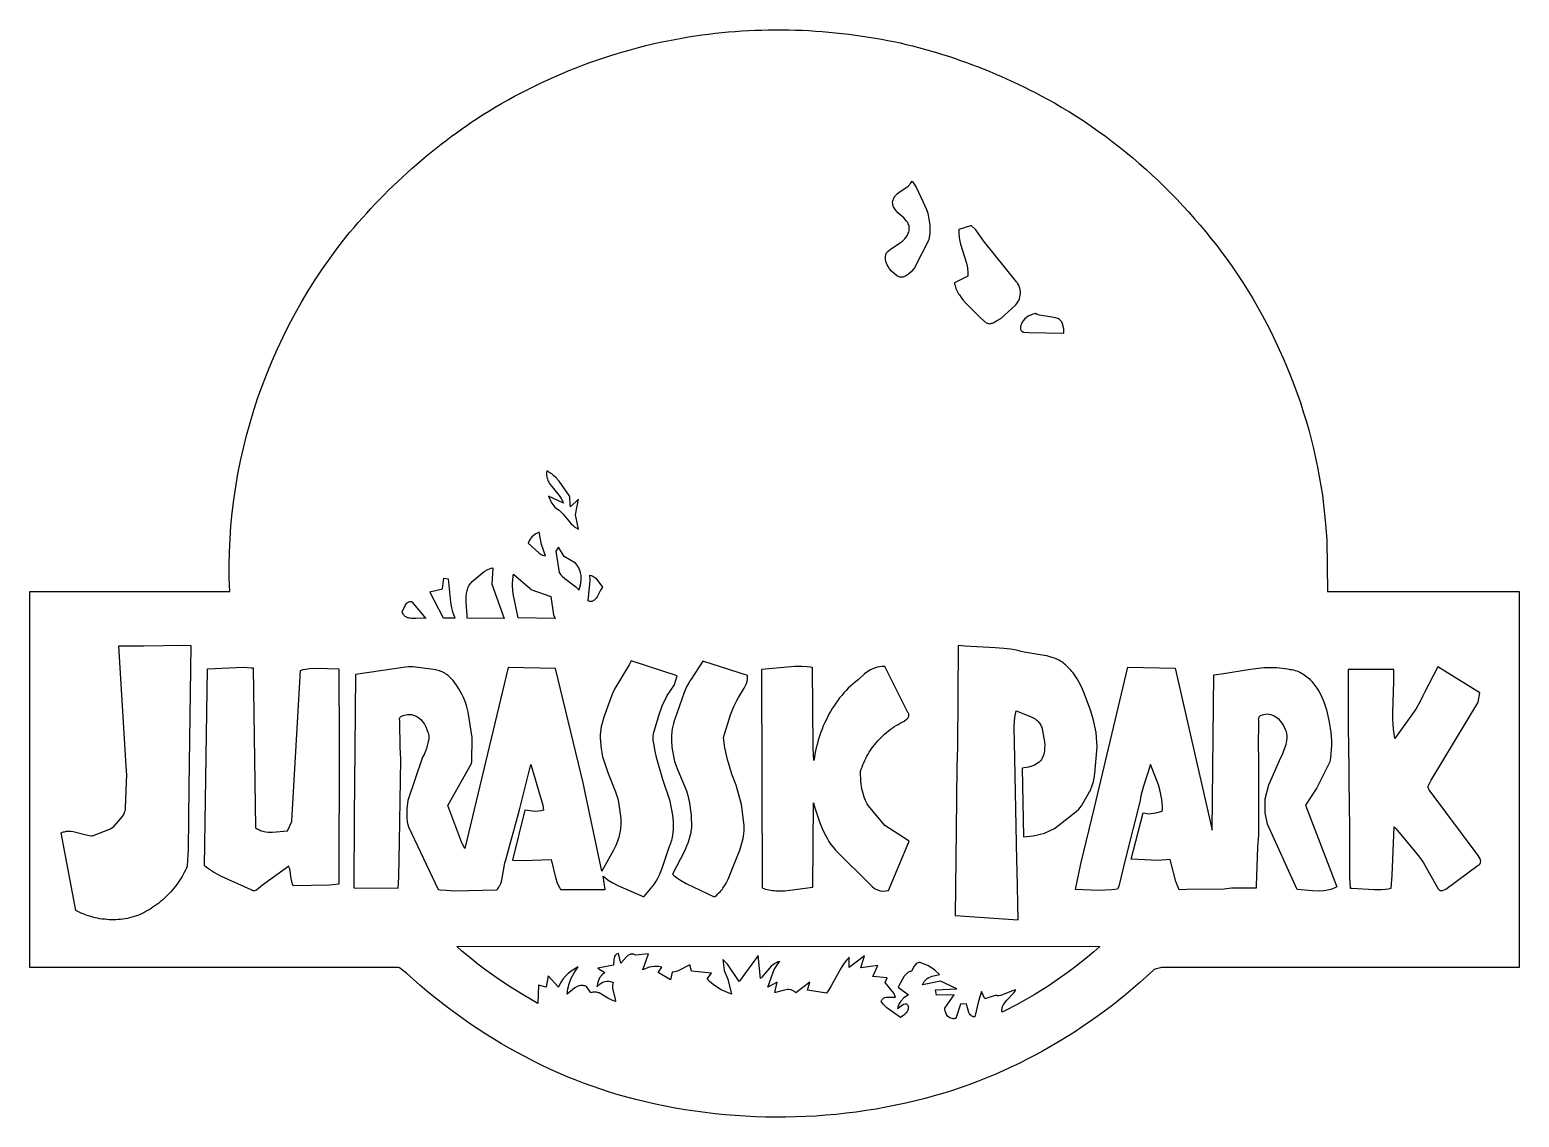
# Model space of a CAD drawing. Extents: x 10559 to 10859, y 6774 to 6993.
import ezdxf

# ---------------------------------------------------------------- set-up
doc = ezdxf.new("R2010")
doc.units = 0

msp = doc.modelspace()

# ---------------------------------------------------------------- linework, layer by layer
at = {"layer": '1'}
for points in [[(10858.66, 6879.97), (10858.66, 6804.2), (10786.61, 6804.21), (10785.1, 6803.79), (10784.97, 6803.65), (10783.62, 6802.4), (10782.25, 6801.18), (10780.86, 6799.98), (10779.46, 6798.8), (10778.03, 6797.65), (10776.59, 6796.52), (10775.12, 6795.41), (10773.64, 6794.33), (10772.14, 6793.27), (10770.62, 6792.23), (10769.09, 6791.22), (10767.54, 6790.24), (10765.98, 6789.28), (10764.39, 6788.35), (10762.8, 6787.45), (10761.19, 6786.57), (10759.56, 6785.72), (10757.92, 6784.9), (10756.27, 6784.11), (10754.6, 6783.35), (10752.92, 6782.61), (10751.22, 6781.91), (10749.52, 6781.24), (10747.8, 6780.59), (10746.07, 6779.98), (10744.33, 6779.4), (10742.58, 6778.85), (10740.81, 6778.34), (10739.04, 6777.85), (10737.07, 6777.35), (10735.09, 6776.89), (10733.11, 6776.46), (10731.11, 6776.07), (10729.11, 6775.71), (10727.11, 6775.39), (10725.09, 6775.1), (10723.08, 6774.85), (10721.06, 6774.63), (10719.03, 6774.45), (10717, 6774.3), (10714.97, 6774.18), (10712.94, 6774.11), (10710.91, 6774.06), (10708.88, 6774.06), (10706.84, 6774.08), (10704.81, 6774.14), (10702.78, 6774.24), (10700.75, 6774.37), (10698.73, 6774.54), (10696.71, 6774.74), (10694.69, 6774.98), (10692.67, 6775.25), (10690.66, 6775.56), (10688.66, 6775.9), (10686.66, 6776.28), (10684.67, 6776.69), (10682.69, 6777.14), (10680.72, 6777.62), (10678.94, 6778.09), (10677.17, 6778.59), (10675.41, 6779.13), (10673.66, 6779.7), (10671.93, 6780.3), (10670.2, 6780.93), (10668.49, 6781.59), (10666.79, 6782.29), (10665.1, 6783.01), (10663.42, 6783.76), (10661.76, 6784.54), (10660.11, 6785.35), (10658.48, 6786.19), (10656.86, 6787.06), (10655.25, 6787.95), (10653.66, 6788.87), (10652.08, 6789.82), (10650.53, 6790.79), (10648.98, 6791.79), (10647.46, 6792.82), (10645.95, 6793.86), (10644.45, 6794.94), (10642.98, 6796.04), (10641.52, 6797.16), (10640.08, 6798.3), (10638.66, 6799.47), (10637.26, 6800.66), (10635.88, 6801.87), (10634.52, 6803.1), (10633.16, 6804.15), (10632.85, 6804.22), (10632.6, 6804.22), (10632.51, 6804.21), (10558.67, 6804.2), (10558.66, 6879.97), (10598.93, 6879.98), (10598.85, 6882.62), (10598.83, 6885.27), (10598.88, 6887.92), (10599, 6890.56), (10599.19, 6893.2), (10599.44, 6895.83), (10599.76, 6898.46), (10600.15, 6901.07), (10600.6, 6903.68), (10601.11, 6906.27), (10601.69, 6908.86), (10602.33, 6911.42), (10603.04, 6913.97), (10603.8, 6916.51), (10604.63, 6919.02), (10605.52, 6921.51), (10606.47, 6923.98), (10607.48, 6926.43), (10608.54, 6928.85), (10609.67, 6931.24), (10610.85, 6933.61), (10612.1, 6935.95), (10613.4, 6938.25), (10614.75, 6940.52), (10616.16, 6942.76), (10617.63, 6944.96), (10619.15, 6947.13), (10620.72, 6949.25), (10622.35, 6951.34), (10623.16, 6952.33), (10623.99, 6953.31), (10624.82, 6954.28), (10625.66, 6955.24), (10626.52, 6956.19), (10627.38, 6957.13), (10628.26, 6958.06), (10629.14, 6958.99), (10630.04, 6959.9), (10630.94, 6960.8), (10631.86, 6961.69), (10632.78, 6962.58), (10633.71, 6963.45), (10634.66, 6964.31), (10635.61, 6965.17), (10636.57, 6966.01), (10637.54, 6966.84), (10638.52, 6967.66), (10639.51, 6968.47), (10640.51, 6969.27), (10641.52, 6970.06), (10642.53, 6970.84), (10643.55, 6971.6), (10644.59, 6972.36), (10645.63, 6973.1), (10646.67, 6973.83), (10647.73, 6974.55), (10648.79, 6975.26), (10649.87, 6975.96), (10651.14, 6976.74), (10652.42, 6977.52), (10653.71, 6978.27), (10655.01, 6979.01), (10656.32, 6979.72), (10657.64, 6980.43), (10658.96, 6981.11), (10660.3, 6981.78), (10661.65, 6982.43), (10663, 6983.06), (10664.36, 6983.67), (10665.73, 6984.26), (10667.11, 6984.84), (10668.5, 6985.4), (10669.89, 6985.94), (10671.29, 6986.46), (10672.7, 6986.96), (10674.11, 6987.44), (10675.53, 6987.91), (10676.96, 6988.35), (10678.39, 6988.78), (10679.83, 6989.18), (10681.27, 6989.57), (10682.72, 6989.93), (10684.17, 6990.28), (10685.63, 6990.61), (10687.09, 6990.91), (10688.56, 6991.2), (10690.03, 6991.46), (10691.36, 6991.69), (10692.7, 6991.89), (10694.03, 6992.08), (10695.37, 6992.26), (10696.71, 6992.42), (10698.05, 6992.56), (10699.4, 6992.69), (10700.74, 6992.8), (10702.09, 6992.89), (10703.43, 6992.97), (10704.78, 6993.03), (10706.13, 6993.08), (10707.48, 6993.11), (10708.83, 6993.13), (10710.18, 6993.12), (10711.53, 6993.11), (10712.88, 6993.07), (10714.23, 6993.03), (10715.57, 6992.96), (10716.92, 6992.88), (10718.27, 6992.78), (10719.61, 6992.67), (10720.96, 6992.54), (10722.3, 6992.4), (10723.64, 6992.24), (10724.98, 6992.07), (10726.31, 6991.87), (10727.64, 6991.67), (10728.98, 6991.44), (10730.23, 6991.22), (10731.47, 6990.99), (10732.72, 6990.74), (10733.96, 6990.47), (10735.19, 6990.18), (10736.43, 6989.89), (10737.66, 6989.57), (10738.88, 6989.24), (10740.1, 6988.9), (10741.32, 6988.54), (10742.53, 6988.17), (10743.74, 6987.78), (10744.94, 6987.38), (10746.14, 6986.96), (10747.34, 6986.54), (10748.53, 6986.09), (10749.71, 6985.64), (10750.89, 6985.17), (10752.07, 6984.69), (10753.24, 6984.2), (10754.4, 6983.69), (10755.56, 6983.18), (10756.72, 6982.65), (10757.86, 6982.11), (10759.01, 6981.56), (10760.14, 6980.99), (10761.28, 6980.42), (10762.4, 6979.83), (10763.52, 6979.24), (10765.05, 6978.38), (10766.56, 6977.5), (10768.06, 6976.59), (10769.54, 6975.66), (10771.01, 6974.7), (10772.46, 6973.72), (10773.89, 6972.72), (10775.31, 6971.69), (10776.71, 6970.64), (10778.1, 6969.56), (10779.46, 6968.47), (10780.81, 6967.35), (10782.14, 6966.21), (10783.45, 6965.05), (10784.75, 6963.87), (10786.03, 6962.67), (10787.28, 6961.45), (10788.52, 6960.21), (10789.74, 6958.96), (10790.94, 6957.68), (10792.12, 6956.39), (10793.29, 6955.07), (10794.43, 6953.75), (10795.55, 6952.4), (10796.65, 6951.04), (10797.73, 6949.66), (10798.79, 6948.26), (10799.83, 6946.85), (10800.84, 6945.43), (10801.92, 6943.84), (10802.97, 6942.23), (10804, 6940.6), (10804.99, 6938.96), (10805.96, 6937.29), (10806.89, 6935.61), (10807.8, 6933.92), (10808.68, 6932.21), (10809.52, 6930.48), (10810.34, 6928.74), (10811.13, 6926.98), (10811.88, 6925.22), (10812.61, 6923.43), (10813.3, 6921.64), (10813.96, 6919.84), (10814.59, 6918.02), (10815.18, 6916.19), (10815.74, 6914.35), (10816.27, 6912.51), (10816.77, 6910.65), (10817.23, 6908.78), (10817.65, 6906.91), (10818.04, 6905.03), (10818.4, 6903.14), (10818.72, 6901.24), (10819.01, 6899.34), (10819.25, 6897.43), (10819.47, 6895.52), (10819.64, 6893.6), (10819.91, 6890.32), (10820.05, 6879.98)], [(10739.95, 6952.94), (10739.92, 6952.12), (10739.84, 6951.31), (10739.75, 6950.78), (10736.84, 6945.2), (10736.19, 6944.39), (10735.63, 6943.86), (10735.26, 6943.6), (10735, 6943.46), (10734.74, 6943.35), (10734.6, 6943.32), (10734.46, 6943.29), (10734.32, 6943.28), (10734.18, 6943.27), (10734.04, 6943.28), (10733.9, 6943.31), (10733.76, 6943.35), (10733.61, 6943.4), (10733.47, 6943.47), (10733.32, 6943.55), (10732.75, 6944), (10732.21, 6944.53), (10731.85, 6944.97), (10731.54, 6945.44), (10731.37, 6945.78), (10731.23, 6946.12), (10731.12, 6946.47), (10731.05, 6946.83), (10731.03, 6947.01), (10731.02, 6947.19), (10731.02, 6947.38), (10731.03, 6947.56), (10731.06, 6947.75), (10731.09, 6947.93), (10731.14, 6948.12), (10731.46, 6948.43), (10731.98, 6948.85), (10734.07, 6950.28), (10734.42, 6950.57), (10734.75, 6950.87), (10734.91, 6951.03), (10735.05, 6951.19), (10735.19, 6951.37), (10735.31, 6951.55), (10735.43, 6951.74), (10735.53, 6951.94), (10735.62, 6952.14), (10735.7, 6952.36), (10735.76, 6952.59), (10735.81, 6952.87), (10735.82, 6953.13), (10735.81, 6953.38), (10735.76, 6953.62), (10735.69, 6953.85), (10735.6, 6954.06), (10735.49, 6954.27), (10735.35, 6954.47), (10735.21, 6954.67), (10735.04, 6954.86), (10734.69, 6955.22), (10733.53, 6956.28), (10733.35, 6956.46), (10733.18, 6956.65), (10733.02, 6956.83), (10732.88, 6957.03), (10732.75, 6957.23), (10732.65, 6957.44), (10732.56, 6957.66), (10732.5, 6957.89), (10732.47, 6958.13), (10732.46, 6958.38), (10732.49, 6958.65), (10732.54, 6958.84), (10732.6, 6959.03), (10732.68, 6959.2), (10732.77, 6959.36), (10732.87, 6959.52), (10732.97, 6959.66), (10733.09, 6959.8), (10733.34, 6960.05), (10733.76, 6960.39), (10735.29, 6961.42), (10735.57, 6961.65), (10735.83, 6961.9), (10735.95, 6962.04), (10736.06, 6962.18), (10736.16, 6962.33), (10736.4, 6962.65), (10737.19, 6961.41), (10738.61, 6958.42), (10738.97, 6957.69), (10739.27, 6956.93), (10739.52, 6956.16), (10739.71, 6955.37), (10739.84, 6954.56), (10739.92, 6953.75)], [(10758.19, 6940), (10758.19, 6940.36), (10758.15, 6940.71), (10758.08, 6941.06), (10757.97, 6941.41), (10757.82, 6941.74), (10757.64, 6942.05), (10757.54, 6942.2), (10757.42, 6942.34), (10750.76, 6950.64), (10749.21, 6952.81), (10748.35, 6953.65), (10748.16, 6953.65), (10745.81, 6952.88), (10745.79, 6952.54), (10745.79, 6952.2), (10745.8, 6951.87), (10745.83, 6951.54), (10745.87, 6951.21), (10745.92, 6950.88), (10745.98, 6950.56), (10746.14, 6949.92), (10746.95, 6947.39), (10747.32, 6946.12), (10747.47, 6945.48), (10747.52, 6945.16), (10747.57, 6944.83), (10747.6, 6944.5), (10747.61, 6944.17), (10747.62, 6943.83), (10747.6, 6943.5), (10744.89, 6942.17), (10744.95, 6941.87), (10745.03, 6941.58), (10745.12, 6941.3), (10745.22, 6941.02), (10745.34, 6940.74), (10745.46, 6940.48), (10745.6, 6940.22), (10745.75, 6939.96), (10745.9, 6939.71), (10746.24, 6939.22), (10746.6, 6938.75), (10747.2, 6938.07), (10749.98, 6935.33), (10750.19, 6935.12), (10751.3, 6934.12), (10751.57, 6933.99), (10751.76, 6933.94), (10751.96, 6933.92), (10752.16, 6933.93), (10752.27, 6933.96), (10752.38, 6933.99), (10752.49, 6934.04), (10752.68, 6934.11), (10753.41, 6934.46), (10754.28, 6934.99), (10757.15, 6937.57), (10757.27, 6937.7), (10757.5, 6937.98), (10757.7, 6938.29), (10757.86, 6938.61), (10758, 6938.94), (10758.09, 6939.29), (10758.16, 6939.64)], [(10766.96, 6932.02), (10766.92, 6932.91), (10766.7, 6933.88), (10766.51, 6934.26), (10766.31, 6934.52), (10766.06, 6934.74), (10765.86, 6934.87), (10765.71, 6934.94), (10765.24, 6935.09), (10764.11, 6935.3), (10762.01, 6935.63), (10761.54, 6935.8), (10761.24, 6935.94), (10760.79, 6935.84), (10760.2, 6935.63), (10759.78, 6935.42), (10759.4, 6935.16), (10759.05, 6934.85), (10758.75, 6934.51), (10758.58, 6934.25), (10758.44, 6933.98), (10758.32, 6933.7), (10758.24, 6933.39), (10758.18, 6933.08), (10758.18, 6932.99), (10758.2, 6932.83), (10758.25, 6932.69), (10758.32, 6932.57), (10758.47, 6932.42), (10758.8, 6932.24), (10759.87, 6932.12)], [(10669.19, 6892.52), (10668.59, 6895.38), (10669.16, 6898.57), (10667.56, 6897.02), (10667.54, 6897.5), (10667.47, 6899), (10667.32, 6899.28), (10665.29, 6902.17), (10664.67, 6902.87), (10664.16, 6903.35), (10663.79, 6903.64), (10663.41, 6903.9), (10662.99, 6904.13), (10662.78, 6904.24), (10662.75, 6903.95), (10662.74, 6903.67), (10662.75, 6903.41), (10662.79, 6903.15), (10662.84, 6902.9), (10662.92, 6902.66), (10663, 6902.42), (10663.1, 6902.19), (10663.22, 6901.97), (10663.35, 6901.75), (10663.48, 6901.54), (10663.79, 6901.12), (10665.28, 6899.32), (10665.58, 6898.9), (10665.72, 6898.68), (10665.84, 6898.46), (10665.95, 6898.23), (10666.05, 6898), (10666.14, 6897.76), (10663.17, 6899.18), (10663.72, 6897.84), (10664.4, 6896.97), (10664.95, 6896.57), (10665.28, 6896.34), (10665.59, 6896.07), (10666.03, 6895.64), (10667.73, 6893.61), (10668.16, 6893.19), (10668.48, 6892.93), (10668.82, 6892.71), (10669, 6892.61)], [(10662.51, 6887.16), (10661.76, 6889.41), (10661.28, 6891.9), (10660.56, 6891.57), (10659.78, 6890.95), (10659.33, 6890.32), (10659.06, 6889.69), (10659.74, 6889.1), (10661.27, 6887.66), (10661.65, 6887.43), (10661.92, 6887.31), (10662.21, 6887.22)], [(10669.73, 6882.48), (10669.7, 6883.19), (10669.61, 6883.71), (10669.46, 6884.21), (10669.33, 6884.54), (10669.17, 6884.85), (10668.98, 6885.16), (10668.92, 6885.25), (10668.55, 6885.69), (10666.31, 6886.99), (10665.19, 6888.92), (10664.6, 6888.11), (10665.3, 6883.78), (10665.41, 6883.62), (10665.63, 6883.33), (10665.88, 6883.05), (10666.43, 6882.56), (10668.66, 6880.9), (10669.06, 6880.51), (10669.31, 6880.23), (10669.42, 6880.56), (10669.66, 6881.6)], [(10644.3, 6874.58), (10642.02, 6874.56), (10639.25, 6879.87), (10641.78, 6880.48), (10642.07, 6882.65), (10642.95, 6882.53), (10643.43, 6877.8), (10643.61, 6876.7), (10643.81, 6875.89), (10643.98, 6875.36), (10644.18, 6874.84)], [(10654.19, 6874.55), (10646.78, 6874.61), (10646.78, 6875.12), (10646.59, 6877.79), (10646.57, 6878.59), (10646.58, 6879.12), (10646.61, 6879.38), (10646.64, 6879.63), (10646.68, 6879.89), (10646.74, 6880.14), (10646.8, 6880.38), (10646.89, 6880.62), (10646.99, 6880.86), (10647.1, 6881.09), (10647.23, 6881.31), (10647.38, 6881.53), (10647.55, 6881.74), (10647.74, 6881.95), (10650.16, 6883.99), (10650.93, 6884.4), (10651.59, 6884.65), (10651.93, 6884.75), (10651.75, 6881.46)], [(10664.47, 6874.54), (10657.03, 6874.63), (10656.05, 6879.48), (10655.94, 6880.39), (10655.91, 6881), (10655.9, 6881.62), (10655.93, 6882.23), (10655.96, 6882.54), (10656, 6882.85), (10656.05, 6883.15), (10656.12, 6883.46), (10659.51, 6880.48), (10659.61, 6880.35), (10663.58, 6878.93), (10664.18, 6875.26)], [(10674.03, 6880.86), (10673.87, 6880.64), (10673.64, 6880.24), (10672.94, 6878.9), (10672.76, 6878.64), (10672.57, 6878.4), (10672.47, 6878.3), (10672.36, 6878.21), (10672.24, 6878.13), (10672.12, 6878.06), (10672, 6878.01), (10671.87, 6877.97), (10671.73, 6877.95), (10671.58, 6877.95), (10671.43, 6877.96), (10671.27, 6878), (10671.1, 6878.06), (10671.54, 6882.16), (10671.46, 6883.24), (10671.72, 6883.18), (10671.95, 6883.1), (10672.28, 6882.93), (10672.66, 6882.63)], [(10638.46, 6874.54), (10638.29, 6874.56), (10637.94, 6874.58), (10636.39, 6874.52), (10635.62, 6874.52), (10635.25, 6874.56), (10635.07, 6874.6), (10634.9, 6874.64), (10634.74, 6874.69), (10634.58, 6874.76), (10634.43, 6874.84), (10634.29, 6874.93), (10634.17, 6875.04), (10634.05, 6875.17), (10633.94, 6875.32), (10633.84, 6875.48), (10633.76, 6875.66), (10633.69, 6875.87), (10634.33, 6877.26), (10634.58, 6877.59), (10634.73, 6877.73), (10634.9, 6877.83), (10634.99, 6877.87), (10635.08, 6877.9), (10635.18, 6877.93), (10635.29, 6877.94), (10635.4, 6877.94), (10635.52, 6877.93), (10635.64, 6877.91)], [(10591.07, 6869.08), (10590.73, 6840.52), (10590.56, 6827.95), (10590.39, 6824.67), (10590.2, 6824.24), (10590, 6823.8), (10589.79, 6823.38), (10589.57, 6822.96), (10589.33, 6822.54), (10589.08, 6822.14), (10588.83, 6821.73), (10588.56, 6821.34), (10588.28, 6820.95), (10588, 6820.57), (10587.7, 6820.2), (10587.4, 6819.83), (10587.08, 6819.47), (10586.76, 6819.13), (10586.42, 6818.78), (10586.08, 6818.45), (10585.74, 6818.13), (10585.38, 6817.81), (10585.01, 6817.5), (10584.64, 6817.2), (10584.26, 6816.91), (10583.88, 6816.64), (10583.48, 6816.37), (10583.08, 6816.11), (10582.68, 6815.86), (10582.27, 6815.62), (10581.85, 6815.39), (10581.42, 6815.17), (10581, 6814.96), (10580.56, 6814.78), (10580.13, 6814.62), (10579.68, 6814.47), (10579.24, 6814.34), (10578.78, 6814.22), (10578.33, 6814.12), (10577.87, 6814.03), (10577.41, 6813.96), (10576.95, 6813.91), (10576.48, 6813.87), (10576.02, 6813.84), (10575.55, 6813.83), (10575.08, 6813.83), (10574.62, 6813.84), (10574.15, 6813.88), (10573.68, 6813.92), (10573.22, 6813.98), (10572.76, 6814.05), (10572.3, 6814.14), (10571.84, 6814.24), (10571.38, 6814.35), (10570.93, 6814.47), (10570.49, 6814.61), (10570.05, 6814.76), (10569.61, 6814.93), (10569.18, 6815.1), (10568.75, 6815.29), (10568.33, 6815.49), (10567.92, 6815.71), (10565.01, 6831.36), (10565.23, 6831.45), (10565.44, 6831.52), (10565.66, 6831.58), (10565.88, 6831.62), (10566.09, 6831.65), (10566.31, 6831.67), (10566.52, 6831.67), (10566.96, 6831.65), (10567.39, 6831.59), (10569.77, 6830.99), (10570.64, 6830.82), (10571.08, 6830.77), (10571.29, 6830.76), (10574.95, 6832.14), (10575.61, 6832.6), (10577.34, 6834.65), (10577.65, 6835.19), (10577.77, 6835.48), (10577.86, 6835.77), (10577.92, 6836.08), (10577.93, 6836.24), (10577.94, 6836.4), (10578.2, 6843.18), (10578.16, 6843.69), (10576.59, 6869.01), (10581.58, 6869.02), (10589.57, 6869.14)], [(10773.68, 6848.7), (10773.44, 6851.53), (10772.88, 6854.33), (10772.31, 6856.05), (10771.06, 6859.46), (10770.47, 6860.79), (10769.97, 6861.75), (10769.61, 6862.38), (10769.21, 6862.98), (10768.79, 6863.57), (10768.56, 6863.85), (10768.33, 6864.13), (10768.09, 6864.39), (10767.83, 6864.66), (10767.57, 6864.91), (10767.3, 6865.16), (10767.04, 6865.38), (10766.78, 6865.59), (10766.51, 6865.78), (10766.24, 6865.96), (10765.95, 6866.12), (10765.67, 6866.26), (10765.37, 6866.4), (10765.07, 6866.52), (10764.77, 6866.63), (10764.15, 6866.82), (10763.52, 6866.98), (10762.55, 6867.17), (10758.96, 6867.75), (10758.34, 6867.9), (10757.91, 6868), (10757.04, 6868.19), (10756.18, 6868.33), (10754.87, 6868.5), (10753.12, 6868.63), (10746.98, 6868.95), (10745.67, 6869.1), (10745.51, 6848.69), (10745.36, 6844.64), (10745.23, 6831.91), (10745.08, 6814.7), (10757.74, 6813.8), (10757.56, 6823.77), (10757.45, 6825.87), (10757.07, 6846.42), (10756.93, 6852.66), (10757.01, 6853.97), (10757.13, 6854.95), (10757.25, 6855.6), (10757.32, 6855.93), (10759.57, 6855.06), (10760.39, 6854.71), (10760.78, 6854.51), (10761.14, 6854.29), (10761.32, 6854.17), (10761.48, 6854.04), (10761.64, 6853.9), (10761.79, 6853.75), (10761.93, 6853.59), (10762.07, 6853.42), (10762.19, 6853.24), (10762.3, 6853.05), (10762.4, 6852.84), (10762.49, 6852.63), (10763.05, 6849.7), (10763.09, 6849.01), (10763.08, 6848.33), (10763.03, 6847.88), (10762.95, 6847.44), (10762.89, 6847.22), (10762.83, 6847), (10762.75, 6846.79), (10762.67, 6846.57), (10762.57, 6846.36), (10762.46, 6846.15), (10762.21, 6845.86), (10761.94, 6845.6), (10761.65, 6845.37), (10761.34, 6845.17), (10761.02, 6845), (10760.51, 6844.78), (10759.81, 6844.57), (10758.52, 6844.38), (10758.84, 6830.51), (10760.76, 6830.72), (10763.03, 6831.3), (10765.04, 6832.25), (10769.12, 6835.4), (10769.41, 6835.62), (10769.94, 6836.1), (10770.53, 6836.78), (10772.14, 6839.6), (10772.28, 6839.9), (10772.4, 6840.19), (10772.52, 6840.49), (10772.72, 6841.1), (10772.89, 6841.71), (10773.03, 6842.33), (10773.19, 6843.28)], [(10620.98, 6849.39), (10620.91, 6821.03), (10619.03, 6820.81), (10611.73, 6820.65), (10611.57, 6821.03), (10611.34, 6822.12), (10611.02, 6824.09), (10610.87, 6824.48), (10610.81, 6824.61), (10605.52, 6820.8), (10604.31, 6819.82), (10604.07, 6819.73), (10603.9, 6819.69), (10603.73, 6819.69), (10603.56, 6819.72), (10603.47, 6819.75), (10603.37, 6819.79), (10603.28, 6819.84), (10597.25, 6822.54), (10595.66, 6823.44), (10594.44, 6824.24), (10593.85, 6824.67), (10594.45, 6864.39), (10601.74, 6864.69), (10603.32, 6864.61), (10603.64, 6864.58), (10604.11, 6832.38), (10604.3, 6832.24), (10604.51, 6832.12), (10604.71, 6832.01), (10604.92, 6831.92), (10605.13, 6831.83), (10605.35, 6831.76), (10605.78, 6831.64), (10606.22, 6831.56), (10606.67, 6831.51), (10607.58, 6831.49), (10610.55, 6831.73), (10611.42, 6833.66), (10611.42, 6833.74), (10613.19, 6864.08), (10613.71, 6864.22), (10614.23, 6864.33), (10615.02, 6864.44), (10616.35, 6864.52), (10620.88, 6864.38)], [(10689.04, 6862.99), (10679.79, 6865.99), (10679.37, 6865.22), (10676.52, 6860.45), (10676.03, 6859.39), (10675.72, 6858.56), (10674.29, 6854.64), (10673.92, 6853.41), (10673.78, 6852.79), (10673.67, 6852.17), (10673.6, 6851.54), (10673.58, 6851.22), (10673.57, 6850.9), (10673.57, 6850.58), (10673.58, 6850.26), (10673.61, 6849.93), (10673.65, 6849.6), (10673.66, 6849.17), (10673.69, 6848.75), (10673.74, 6848.33), (10673.79, 6847.92), (10673.87, 6847.5), (10673.95, 6847.09), (10674.05, 6846.69), (10674.27, 6845.89), (10674.53, 6845.09), (10675.12, 6843.52), (10676.67, 6839.61), (10676.93, 6838.81), (10677.15, 6838), (10677.73, 6834.25), (10677.69, 6832.8), (10677.67, 6832.45), (10677.64, 6832.1), (10677.59, 6831.76), (10677.53, 6831.42), (10677.46, 6831.08), (10677.38, 6830.75), (10677.29, 6830.41), (10677.19, 6830.09), (10676.96, 6829.44), (10676.7, 6828.8), (10676.26, 6827.85), (10673.86, 6823.63), (10670.52, 6839.44), (10670.16, 6841.18), (10664.55, 6864.47), (10655, 6864.63), (10646.29, 6828.18), (10645.71, 6829.33), (10642.86, 6836.88), (10647.62, 6845.28), (10647.68, 6845.64), (10647.76, 6850.55), (10646.99, 6855.64), (10646.63, 6857.02), (10646.35, 6857.83), (10646.01, 6858.62), (10645.77, 6859.12), (10645.1, 6860.38), (10644.64, 6861.11), (10644.3, 6861.58), (10643.94, 6862.03), (10643.55, 6862.44), (10643.35, 6862.64), (10643.14, 6862.83), (10642.92, 6863.01), (10642.7, 6863.18), (10642.47, 6863.34), (10642.23, 6863.49), (10641.99, 6863.62), (10641.74, 6863.75), (10641.48, 6863.86), (10641.21, 6863.95), (10640.94, 6864.04), (10640.65, 6864.1), (10640.36, 6864.16), (10639.53, 6864.29), (10635.79, 6864.82), (10634.95, 6864.8), (10634.32, 6864.71), (10624.28, 6863.24), (10624.13, 6848.21), (10624, 6834.63), (10623.94, 6820.24), (10632.85, 6820.2), (10632.94, 6821.17), (10633.02, 6822.63), (10633.12, 6829.45), (10633.4, 6846.15), (10633.29, 6848.65), (10633.2, 6853.67), (10633.17, 6854.03), (10633.16, 6854.12), (10633.15, 6854.21), (10633.16, 6854.37), (10633.21, 6854.5), (10633.28, 6854.62), (10633.43, 6854.77), (10633.84, 6854.97), (10634.76, 6855.2), (10634.97, 6855.21), (10635.17, 6855.21), (10635.37, 6855.2), (10635.56, 6855.17), (10635.75, 6855.13), (10635.94, 6855.08), (10636.12, 6855.01), (10636.3, 6854.94), (10636.47, 6854.86), (10636.64, 6854.76), (10636.8, 6854.66), (10637.11, 6854.42), (10637.4, 6854.16), (10637.67, 6853.87), (10637.92, 6853.55), (10638.14, 6853.22), (10638.43, 6852.69), (10638.65, 6852.15), (10638.77, 6851.78), (10638.88, 6851.51), (10638.95, 6851.23), (10639.01, 6850.81), (10639.01, 6850.25), (10638.54, 6848.31), (10638.35, 6847.78), (10638.1, 6847.16), (10637.79, 6846.56), (10634.8, 6837.87), (10634.58, 6836.18), (10634.58, 6834.43), (10634.7, 6833.47), (10634.93, 6832.53), (10640.89, 6819.94), (10641.3, 6819.89), (10642.52, 6819.77), (10644.15, 6819.69), (10652.74, 6819.86), (10652.88, 6820.02), (10653.01, 6820.2), (10653.13, 6820.38), (10653.24, 6820.57), (10653.34, 6820.76), (10653.51, 6821.15), (10653.65, 6821.56), (10653.81, 6822.2), (10654.36, 6825.3), (10654.54, 6825.92), (10657.31, 6835.97), (10659.57, 6845.09), (10661.98, 6836.89), (10662.15, 6835.92), (10661.66, 6835.78), (10661.16, 6835.69), (10660.16, 6835.65), (10659.91, 6835.68), (10658.35, 6835.94), (10655.9, 6825.86), (10658.02, 6825.75), (10663.71, 6826), (10664.55, 6822.32), (10664.88, 6821.27), (10665.14, 6820.68), (10665.35, 6820.3), (10665.59, 6819.95), (10674.56, 6819.91), (10674.18, 6822.61), (10674.68, 6822.21), (10675.19, 6821.84), (10675.99, 6821.33), (10677.1, 6820.73), (10682.34, 6818.48), (10684.35, 6820.85), (10684.52, 6821.09), (10684.84, 6821.58), (10685.13, 6822.08), (10685.51, 6822.87), (10686.04, 6824.22), (10687.53, 6828.65), (10687.66, 6828.95), (10687.77, 6829.25), (10687.87, 6829.55), (10687.96, 6829.86), (10688.04, 6830.17), (10688.11, 6830.47), (10688.16, 6830.78), (10688.25, 6831.41), (10688.3, 6832.04), (10688.32, 6832.67), (10688.29, 6833.63), (10688.17, 6834.9), (10687.65, 6837.71), (10686.19, 6842.09), (10684.9, 6846.52), (10684.55, 6848.16), (10684.34, 6849.41), (10684.3, 6849.59), (10684.24, 6849.95), (10684.22, 6850.31), (10684.22, 6850.67), (10684.31, 6851.38), (10685.23, 6854.51), (10685.37, 6855), (10686.05, 6856.94), (10687.07, 6859.01), (10688.49, 6861.15), (10688.54, 6861.21)], [(10703.24, 6862.54), (10703.24, 6862.89), (10703.22, 6863.06), (10694.2, 6865.94), (10691.87, 6862.31), (10691.7, 6862.06), (10691.38, 6861.54), (10690.95, 6860.74), (10690.45, 6859.65), (10688.56, 6854.22), (10688.46, 6853.95), (10688.3, 6853.4), (10688.16, 6852.85), (10688.06, 6852.29), (10687.98, 6851.73), (10687.92, 6850.88), (10687.91, 6850.02), (10688.01, 6848.6), (10688.45, 6846.07), (10688.53, 6845.76), (10688.72, 6845.15), (10689.16, 6843.95), (10690.91, 6839.81), (10691.2, 6838.9), (10691.36, 6838.28), (10691.49, 6837.65), (10691.53, 6837.33), (10691.86, 6834.93), (10691.93, 6832.35), (10691.89, 6831.99), (10691.84, 6831.64), (10691.78, 6831.3), (10691.71, 6830.95), (10691.63, 6830.61), (10691.44, 6829.94), (10691.21, 6829.28), (10690.96, 6828.63), (10690.53, 6827.68), (10688.11, 6822.99), (10688.37, 6822.77), (10688.9, 6822.36), (10689.71, 6821.8), (10690.84, 6821.11), (10696.52, 6818.43), (10696.78, 6818.62), (10697.02, 6818.82), (10697.26, 6819.03), (10697.48, 6819.24), (10697.69, 6819.47), (10697.89, 6819.7), (10698.09, 6819.94), (10698.27, 6820.18), (10698.61, 6820.69), (10698.93, 6821.21), (10699.35, 6822.04), (10700.97, 6826.07), (10701.66, 6827.87), (10702.36, 6830.18), (10702.52, 6831.12), (10702.58, 6831.84), (10702.58, 6832.32), (10702.55, 6832.81), (10702, 6837.07), (10700.95, 6840.94), (10700.08, 6843.18), (10699.18, 6846.14), (10698.68, 6848.49), (10698.42, 6850.54), (10699.77, 6855.14), (10700.44, 6856.8), (10700.98, 6857.87), (10701.44, 6858.64), (10702.57, 6860.51), (10703, 6861.41), (10703.15, 6861.89), (10703.21, 6862.21)], [(10735.8, 6829.67), (10730.9, 6832.84), (10727.59, 6836.79), (10727.33, 6837.21), (10727, 6837.88), (10726.72, 6838.56), (10726.49, 6839.27), (10726.25, 6840.23), (10726.04, 6841.71), (10725.98, 6843.69), (10726.13, 6844.14), (10726.29, 6844.59), (10726.46, 6845.04), (10726.64, 6845.48), (10726.84, 6845.91), (10727.05, 6846.34), (10727.27, 6846.76), (10727.51, 6847.18), (10727.76, 6847.58), (10728.02, 6847.99), (10728.29, 6848.38), (10728.57, 6848.77), (10728.87, 6849.14), (10729.17, 6849.51), (10729.48, 6849.87), (10729.81, 6850.22), (10730.14, 6850.57), (10730.49, 6850.9), (10730.84, 6851.22), (10731.2, 6851.53), (10731.57, 6851.84), (10731.95, 6852.13), (10732.34, 6852.41), (10732.73, 6852.68), (10733.14, 6852.94), (10733.55, 6853.18), (10733.96, 6853.41), (10734.39, 6853.64), (10734.82, 6853.84), (10734.88, 6853.88), (10735.5, 6854.44), (10735.7, 6854.84), (10735.73, 6855.12), (10735.69, 6855.34), (10735.63, 6855.48), (10735.54, 6855.62), (10730.92, 6864.86), (10730.69, 6864.87), (10730.25, 6864.85), (10729.82, 6864.79), (10729.41, 6864.71), (10729, 6864.59), (10728.61, 6864.44), (10728.03, 6864.18), (10727.49, 6863.86), (10726.79, 6863.37), (10725.52, 6862.2), (10725, 6861.79), (10724.5, 6861.37), (10724.01, 6860.93), (10723.53, 6860.47), (10723.08, 6860.01), (10722.63, 6859.52), (10722.21, 6859.03), (10721.79, 6858.52), (10721.4, 6858), (10721.01, 6857.47), (10720.65, 6856.93), (10720.3, 6856.37), (10719.96, 6855.81), (10719.64, 6855.24), (10719.33, 6854.66), (10719.04, 6854.07), (10718.76, 6853.47), (10718.5, 6852.87), (10718.25, 6852.26), (10718.02, 6851.65), (10717.8, 6851.02), (10717.6, 6850.4), (10717.41, 6849.77), (10717.24, 6849.13), (10717.08, 6848.5), (10716.93, 6847.86), (10716.8, 6847.21), (10716.69, 6846.57), (10716.58, 6845.92), (10716.43, 6848.5), (10716.3, 6864.64), (10715.94, 6864.69), (10715.23, 6864.77), (10714.17, 6864.83), (10712.75, 6864.83), (10706.03, 6864.25), (10706.15, 6820.27), (10706.5, 6820.14), (10706.85, 6820.03), (10707.19, 6819.94), (10707.54, 6819.86), (10707.89, 6819.79), (10708.24, 6819.74), (10708.59, 6819.7), (10708.95, 6819.67), (10709.3, 6819.65), (10710.01, 6819.65), (10710.72, 6819.67), (10711.78, 6819.77), (10716.39, 6820.39), (10716.5, 6837.4), (10716.79, 6836.35), (10717.7, 6833.56), (10718.25, 6832.2), (10718.72, 6831.21), (10719.25, 6830.25), (10719.63, 6829.63), (10720.04, 6829.02), (10720.47, 6828.44), (10720.94, 6827.87), (10728.22, 6820.65), (10728.31, 6820.55), (10728.82, 6820.15), (10729.38, 6819.85), (10729.98, 6819.67), (10730.61, 6819.6), (10731.12, 6819.63), (10731.63, 6819.75)], [(10821.94, 6820.44), (10821.68, 6820.31), (10821.42, 6820.2), (10821.16, 6820.1), (10820.89, 6820.02), (10820.36, 6819.87), (10819.81, 6819.76), (10819.27, 6819.68), (10818.44, 6819.62), (10817.04, 6819.63), (10813.97, 6819.92), (10807.97, 6833.06), (10807.48, 6835.38), (10807.48, 6838.18), (10808.25, 6841), (10810.68, 6846.52), (10810.98, 6847.1), (10811.22, 6847.7), (10811.7, 6849.14), (10811.93, 6850.33), (10811.93, 6850.92), (10811.87, 6851.36), (10811.79, 6851.66), (10811.68, 6851.95), (10811.55, 6852.28), (10811.32, 6852.78), (10811.05, 6853.25), (10810.72, 6853.69), (10810.35, 6854.09), (10809.94, 6854.44), (10809.65, 6854.65), (10809.34, 6854.83), (10809.01, 6854.98), (10808.67, 6855.1), (10808.32, 6855.19), (10807.96, 6855.24), (10806.86, 6855.07), (10806.48, 6854.89), (10806.3, 6854.74), (10806.21, 6854.61), (10806.15, 6854.46), (10806.12, 6854.3), (10806.11, 6854.2), (10806.12, 6854.1), (10806.07, 6848.31), (10806.15, 6846.87), (10806.12, 6830.89), (10805.95, 6828.47), (10805.69, 6820.68), (10805.66, 6820.2), (10800.69, 6820.18), (10799.25, 6820.02), (10791.62, 6819.93), (10790.17, 6819.89), (10789.51, 6821.52), (10788.39, 6826), (10785.9, 6825.78), (10780.52, 6826.07), (10782.95, 6835.37), (10784.05, 6835.18), (10785.48, 6835.37), (10786.77, 6835.69), (10786.79, 6836.04), (10786.79, 6836.38), (10786.79, 6836.72), (10786.75, 6837.39), (10786.68, 6838.06), (10786.57, 6838.72), (10786.35, 6839.71), (10785.98, 6841.02), (10784.38, 6845.12), (10782.96, 6840.73), (10782.46, 6838.83), (10782.29, 6837.86), (10779.32, 6825.89), (10778.01, 6820.57), (10777.77, 6819.98), (10776.62, 6819.83), (10774, 6819.74), (10769.3, 6819.91), (10770.36, 6825.07), (10773.1, 6836.44), (10779.85, 6864.69), (10789.37, 6864.51), (10796.82, 6831.89), (10797.15, 6863.2), (10798.73, 6863.4), (10804.56, 6864.35), (10806.15, 6864.54), (10807.22, 6864.63), (10807.75, 6864.66), (10808.28, 6864.67), (10808.81, 6864.68), (10809.34, 6864.67), (10809.87, 6864.65), (10810.4, 6864.61), (10810.94, 6864.55), (10811.47, 6864.48), (10812, 6864.39), (10812.53, 6864.28), (10812.88, 6864.23), (10813.22, 6864.16), (10813.55, 6864.07), (10813.87, 6863.96), (10814.18, 6863.84), (10814.49, 6863.7), (10814.78, 6863.54), (10815.07, 6863.37), (10815.36, 6863.19), (10815.63, 6862.99), (10815.89, 6862.79), (10816.15, 6862.57), (10816.4, 6862.34), (10816.64, 6862.1), (10816.88, 6861.85), (10817.1, 6861.59), (10817.32, 6861.32), (10817.53, 6861.05), (10817.92, 6860.48), (10818.29, 6859.9), (10818.62, 6859.29), (10818.93, 6858.68), (10819.2, 6858.07), (10819.33, 6857.76), (10819.82, 6856.15), (10820.14, 6854.91), (10820.41, 6853.66), (10820.62, 6852.4), (10820.72, 6851.55), (10820.8, 6850.71), (10820.84, 6849.86), (10820.85, 6849.01), (10820.82, 6848.16), (10820.75, 6847.32), (10820.65, 6846.47), (10820.58, 6846.05), (10820.5, 6845.64), (10817.88, 6840.4), (10815.65, 6836.92)], [(10850.92, 6825.65), (10850.83, 6826.11), (10850.43, 6826.79), (10840.54, 6840.02), (10840.43, 6840.15), (10840.36, 6840.28), (10840.31, 6840.48), (10840.32, 6840.76), (10840.92, 6841.98), (10850.35, 6857.53), (10850.43, 6857.65), (10850.74, 6859.56), (10842.26, 6864.79), (10839.59, 6859.63), (10839.28, 6858.94), (10838.76, 6857.92), (10837.81, 6856.27), (10833.63, 6850.36), (10833.54, 6850.84), (10833.46, 6851.31), (10833.4, 6851.79), (10833.34, 6852.26), (10833.27, 6853.22), (10833.23, 6854.17), (10833.22, 6855.61), (10833.44, 6861.86), (10833.43, 6863.3), (10833.39, 6864.26), (10824.19, 6864.27), (10824.2, 6851.41), (10824.28, 6849.82), (10824.39, 6835.98), (10824.48, 6833.26), (10824.51, 6822.4), (10824.64, 6820.23), (10824.93, 6820.23), (10829.47, 6819.94), (10830.88, 6819.92), (10831.73, 6819.98), (10832.29, 6820.06), (10832.86, 6820.17), (10833.05, 6822.73), (10833.47, 6832.54), (10833.82, 6832.2), (10838.05, 6827.12), (10838.58, 6826.45), (10839.38, 6825.27), (10842.34, 6820.05), (10842.46, 6819.91), (10842.7, 6819.76), (10843.22, 6819.71), (10843.86, 6820.03), (10850.43, 6824.81), (10850.58, 6824.91), (10850.7, 6825.02), (10850.79, 6825.15), (10850.88, 6825.35)], [(10774.19, 6808.46), (10772.96, 6807.37), (10771.71, 6806.31), (10770.44, 6805.27), (10769.14, 6804.26), (10767.83, 6803.27), (10766.49, 6802.31), (10765.14, 6801.38), (10763.77, 6800.47), (10762.38, 6799.59), (10760.98, 6798.73), (10759.56, 6797.9), (10757.4, 6796.7), (10755.22, 6795.56), (10754.49, 6795.19), (10754.47, 6795.4), (10754.47, 6795.6), (10754.48, 6795.79), (10754.51, 6795.98), (10754.55, 6796.16), (10754.6, 6796.34), (10754.67, 6796.5), (10754.75, 6796.67), (10754.83, 6796.83), (10755.03, 6797.13), (10755.39, 6797.57), (10756.86, 6799.1), (10757.1, 6799.4), (10757.3, 6799.72), (10756.72, 6799.56), (10754.6, 6798.68), (10754.17, 6798.57), (10753.88, 6798.54), (10753.58, 6798.53), (10753.43, 6798.55), (10753.28, 6798.57), (10753.13, 6798.6), (10751.06, 6797.91), (10750.35, 6799.35), (10749.75, 6797.45), (10749.02, 6794.26), (10748.89, 6794.27), (10748.76, 6794.3), (10748.65, 6794.33), (10748.54, 6794.37), (10748.43, 6794.42), (10748.25, 6794.54), (10748.09, 6794.69), (10747.95, 6794.87), (10747.78, 6795.17), (10747.39, 6796.56), (10747.33, 6796.89), (10746.11, 6796.8), (10745.2, 6793.96), (10745.07, 6793.93), (10744.93, 6793.91), (10744.8, 6793.9), (10744.67, 6793.9), (10744.43, 6793.92), (10744.2, 6793.99), (10743.98, 6794.08), (10743.79, 6794.21), (10743.61, 6794.36), (10743.45, 6794.54), (10743.31, 6794.73), (10743.15, 6795.06), (10743.04, 6795.42), (10742.99, 6795.79), (10742.99, 6796.05), (10744.87, 6798.68), (10741.31, 6798.65), (10741.07, 6799.74), (10745.39, 6799.93), (10742.13, 6801.46), (10738.5, 6800.71), (10738.55, 6800.87), (10738.6, 6801.01), (10738.67, 6801.15), (10738.81, 6801.4), (10738.99, 6801.62), (10739.19, 6801.82), (10739.41, 6801.99), (10739.77, 6802.22), (10740.44, 6802.49), (10741.87, 6802.83), (10740.99, 6803.7), (10739.7, 6804.55), (10738.12, 6805.18), (10738.02, 6805.2), (10737.91, 6805.21), (10737.72, 6805.2), (10737.55, 6805.16), (10737.38, 6805.09), (10737.17, 6804.93), (10736.8, 6804.49), (10736.23, 6803.48), (10736.08, 6803.44), (10735.93, 6803.38), (10735.79, 6803.32), (10735.53, 6803.18), (10735.3, 6803.01), (10735.09, 6802.81), (10734.8, 6802.48), (10733.72, 6800.52), (10733.58, 6800.26), (10735.66, 6798.69), (10734.7, 6798.08), (10734.1, 6797.46), (10733.7, 6796.84), (10733.48, 6796.25), (10733.42, 6795.99), (10734.62, 6796.8), (10734.96, 6796.92), (10735.17, 6796.93), (10735.31, 6796.9), (10735.4, 6796.79), (10735.47, 6796.69), (10735.53, 6796.58), (10735.58, 6796.47), (10735.61, 6796.37), (10735.62, 6796.26), (10735.63, 6796.15), (10735.62, 6796.04), (10735.58, 6795.82), (10735.5, 6795.6), (10735.38, 6795.38), (10735.16, 6795.08), (10734.62, 6794.54), (10734.13, 6794.2), (10734.04, 6794.14), (10731.29, 6796.07), (10730.58, 6796.85), (10730.17, 6797.43), (10730.22, 6797.55), (10730.27, 6797.66), (10730.33, 6797.75), (10730.39, 6797.84), (10730.46, 6797.91), (10730.54, 6797.98), (10730.71, 6798.08), (10730.91, 6798.15), (10731.22, 6798.22), (10732.7, 6798.22), (10733.01, 6798.25), (10732.68, 6799.07), (10730.93, 6801.19), (10731.35, 6802.12), (10728.45, 6802.41), (10729.49, 6804.6), (10726.04, 6804.13), (10726.77, 6806.56), (10723.69, 6804.22), (10723.71, 6806.27), (10723.49, 6806.06), (10723.29, 6805.85), (10722.9, 6805.39), (10722.54, 6804.92), (10722.06, 6804.18), (10720.11, 6800.53), (10719.5, 6799.52), (10719.16, 6799.03), (10715.29, 6799.66), (10715.77, 6801.25), (10712.93, 6799.12), (10712.81, 6799.25), (10712.68, 6799.36), (10712.55, 6799.46), (10712.42, 6799.54), (10712.29, 6799.6), (10712.15, 6799.66), (10712.01, 6799.7), (10711.87, 6799.73), (10711.58, 6799.76), (10711.29, 6799.76), (10710.69, 6799.67), (10708.86, 6799.21), (10708.71, 6799.19), (10709.19, 6801.25), (10707.3, 6800.23), (10708.61, 6803.79), (10709.12, 6804.65), (10709.61, 6805.29), (10709.74, 6805.44), (10709.56, 6805.39), (10709.38, 6805.33), (10709.04, 6805.19), (10708.73, 6805.01), (10708.43, 6804.81), (10708.02, 6804.46), (10706.08, 6802.26), (10705.83, 6802), (10705.37, 6806.61), (10701.53, 6801.38), (10699.21, 6804.89), (10698.54, 6805.57), (10698.25, 6805.81), (10698.5, 6803.7), (10698.54, 6803.63), (10699.29, 6801.87), (10700, 6798.82), (10697.94, 6799.71), (10696.58, 6800.58), (10695.65, 6801.36), (10695.08, 6801.96), (10695.97, 6803.07), (10691.95, 6803.49), (10691.59, 6804.75), (10689.11, 6803.47), (10688.59, 6803.34), (10688.19, 6803.3), (10688.05, 6803.3), (10687.75, 6801.7), (10685.22, 6803.24), (10685.99, 6804.25), (10685.31, 6804.4), (10684.49, 6804.44), (10683.43, 6804.26), (10682.15, 6803.75), (10683.28, 6806.98), (10680.7, 6806.69), (10680.56, 6806.77), (10680.43, 6806.83), (10680.3, 6806.88), (10680.17, 6806.91), (10680.04, 6806.92), (10679.92, 6806.93), (10679.8, 6806.91), (10679.69, 6806.89), (10679.58, 6806.86), (10679.36, 6806.76), (10679.15, 6806.62), (10678.86, 6806.37), (10677.79, 6805.15), (10677.71, 6805.07), (10677.26, 6807.07), (10677.15, 6807.04), (10677.05, 6807), (10676.87, 6806.9), (10676.72, 6806.79), (10676.6, 6806.65), (10676.46, 6806.42), (10676.31, 6805.86), (10676.22, 6804.68), (10673.1, 6804.11), (10674.52, 6803.19), (10673.94, 6802.74), (10673.43, 6802.11), (10673.05, 6801.26), (10672.87, 6800.32), (10673.55, 6800.93), (10674.1, 6801.25), (10674.56, 6801.41), (10674.93, 6801.46), (10675.3, 6801.46), (10675.55, 6801.42), (10675.8, 6801.35), (10676.06, 6801.25), (10676.19, 6801.18), (10676.09, 6800.91), (10676.03, 6800.64), (10676.01, 6800.38), (10676.01, 6799.99), (10676.55, 6797.93), (10676.65, 6797.4), (10676.47, 6797.43), (10676.29, 6797.48), (10676.11, 6797.54), (10675.76, 6797.68), (10675.1, 6798.05), (10673.66, 6798.93), (10673.32, 6799.08), (10673.16, 6799.14), (10672.98, 6799.19), (10672.81, 6799.22), (10672.63, 6799.24), (10672.45, 6799.25), (10672.26, 6799.25), (10672.07, 6799.22), (10671.88, 6799.18), (10671.68, 6799.12), (10670.82, 6800.37), (10670.51, 6800.5), (10670.43, 6800.51), (10670.29, 6800.55), (10670.14, 6800.57), (10669.86, 6800.59), (10669.58, 6800.58), (10669.31, 6800.53), (10668.92, 6800.4), (10668.42, 6800.14), (10666.9, 6798.87), (10667.03, 6799.9), (10667.28, 6800.9), (10667.72, 6802.05), (10668.3, 6803.14), (10669.14, 6804.32), (10667.91, 6803.61), (10667.12, 6803), (10666.55, 6802.46), (10666.04, 6801.85), (10665.71, 6801.36), (10665.42, 6800.83), (10665.18, 6800.26), (10663.1, 6802.57), (10662.67, 6800.23), (10661.16, 6800.66), (10661, 6796.97), (10658.01, 6798.69), (10655.08, 6800.51), (10652.79, 6802.04), (10650.54, 6803.65), (10648.9, 6804.9), (10647.28, 6806.2), (10645.7, 6807.54), (10644.67, 6808.45), (10706.4, 6808.53)]]:
    msp.add_lwpolyline(points, close=True, dxfattribs=at)

doc.saveas('drawing.dxf')
